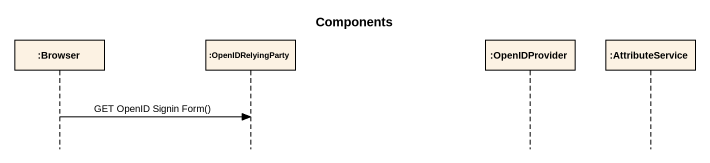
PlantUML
@startuml
title Components
hide footbox
participant ":Browser" as Browser
participant ":OpenIDRelyingParty" as OpenIDRelyingParty
participant ":OpenIDProvider" as OpenIDProvider
participant ":AttributeService" as AttributeService

Browser -> OpenIDRelyingParty : GET OpenID Signin Form()
@enduml
